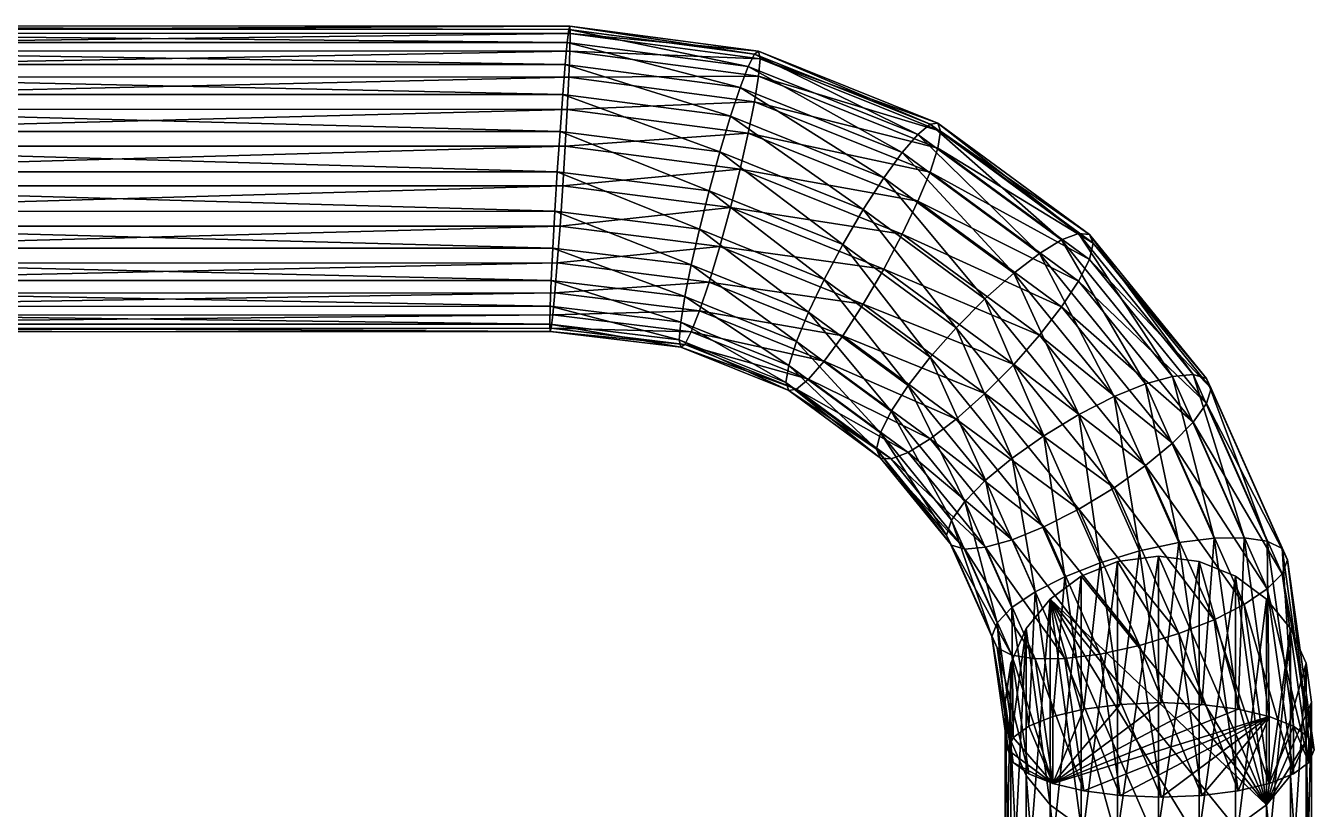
# Model space of a CAD drawing. Extents: x -41.6 to 42.5, y -37.8 to 42.9.
# Drawn here: x 30.28 to 41, y 36.38 to 42.91 of the extents above; entities that cross this region are included whole.
import ezdxf

# ---------------------------------------------------------------- set-up
doc = ezdxf.new("R2010")
doc.units = 0
doc.layers.add('VASSCRM', color=2, linetype='CONTINUOUS')
doc.layers.add('VASSREV', color=1, linetype='CONTINUOUS')

msp = doc.modelspace()

# ---------------------------------------------------------------- linework, layer by layer
at = {"layer": 'VASSREV', "color": 0, "extrusion": (-1, 0, 0), "const_width": 0.3}
msp.add_lwpolyline([(-35.646, 63.703, -1.00363), (-35.635, 66.679), (35.1, 66.679, -0.996383), (35.11, 63.703, 0.737191)], format="xyb", dxfattribs=at)

# ---------------------------------------------------------------- meshes
at = {"layer": 'VASSCRM', "color": 0}
mesh = msp.add_polyface(dxfattribs=at)
corners = [(23.225, 41.238, 79.679), (23.225, 40.93, 79.827), (34.725, 41.238, 79.679), (23.225, 40.68, 80.044), (34.702, 40.931, 79.827), (23.225, 40.496, 80.313), (34.682, 40.682, 80.043), (23.225, 40.386, 80.62), (34.665, 40.498, 80.312), (23.225, 40.358, 80.949), (34.651, 40.389, 80.619), (23.225, 40.42, 81.285), (34.643, 40.361, 80.948), (23.225, 40.567, 81.593), (34.64, 40.422, 81.285), (23.225, 40.784, 81.843), (34.643, 40.57, 81.593), (23.225, 41.053, 82.027), (34.651, 40.786, 81.842), (23.225, 41.36, 82.137), (34.665, 41.055, 82.026), (23.225, 41.69, 82.165), (34.682, 41.362, 82.136), (23.225, 42.026, 82.104), (34.702, 41.69, 82.165), (23.225, 42.334, 81.956), (34.725, 42.026, 82.104), (23.225, 42.584, 81.739), (34.748, 42.333, 81.956), (23.225, 42.767, 81.47), (34.768, 42.582, 81.74), (23.225, 41.903, 79.646), (23.225, 41.574, 79.618), (34.768, 41.902, 79.646), (34.748, 41.573, 79.618), (11.725, 40.93, 79.827), (11.725, 40.68, 80.044), (11.725, 40.496, 80.313), (11.725, 40.386, 80.62), (11.725, 40.358, 80.949), (11.725, 40.42, 81.285), (11.725, 40.567, 81.593), (11.725, 40.784, 81.843), (11.725, 41.053, 82.027), (11.725, 41.36, 82.137), (11.725, 41.69, 82.165), (11.725, 42.026, 82.104), (11.725, 42.334, 81.956), (11.725, 42.584, 81.739), (11.725, 42.767, 81.47), (11.725, 42.877, 81.163), (23.225, 42.877, 81.163), (11.725, 42.906, 80.834), (23.225, 42.906, 80.834), (11.725, 42.844, 80.498), (23.225, 42.844, 80.498), (11.725, 42.696, 80.19), (23.225, 42.696, 80.19), (11.725, 42.48, 79.94), (23.225, 42.48, 79.94), (11.725, 42.21, 79.756), (23.225, 42.21, 79.756), (11.725, 41.903, 79.646), (11.725, 41.574, 79.618), (11.725, 41.238, 79.679)]
mesh.append_faces([[corners[k] for k in face] for face in [(0, 1, 2), (1, 3, 4), (3, 5, 6), (5, 7, 8), (7, 9, 10), (9, 11, 12), (11, 13, 14), (13, 15, 16), (15, 17, 18), (17, 19, 20), (19, 21, 22), (21, 23, 24), (23, 25, 26), (25, 27, 28), (27, 29, 30), (31, 32, 33), (32, 0, 34), (35, 1, 0), (36, 3, 1), (37, 5, 3), (38, 7, 5), (39, 9, 7), (40, 11, 9), (41, 13, 11), (42, 15, 13), (43, 17, 15), (42, 43, 15), (44, 19, 17), (43, 44, 17), (45, 21, 19), (44, 45, 19), (46, 23, 21), (45, 46, 21), (47, 25, 23), (46, 47, 23), (48, 27, 25), (47, 48, 25), (49, 29, 27), (48, 49, 27), (50, 51, 29), (49, 50, 29), (52, 53, 51), (50, 52, 51), (54, 55, 53), (52, 54, 53), (56, 57, 55), (54, 56, 55), (58, 59, 57), (56, 58, 57), (60, 61, 59), (58, 60, 59), (62, 31, 61), (60, 62, 61), (63, 32, 31), (62, 63, 31), (64, 0, 32), (63, 64, 32)]], dxfattribs={"color": 0})
mesh = msp.add_polyface(dxfattribs=at)
corners = [(34.725, 41.238, 79.679), (34.702, 40.931, 79.827), (36.053, 41.068, 79.734), (34.682, 40.682, 80.043), (35.964, 40.771, 79.879), (34.665, 40.498, 80.312), (35.884, 40.532, 80.092), (34.651, 40.389, 80.619), (35.816, 40.357, 80.358), (34.643, 40.361, 80.948), (35.763, 40.253, 80.663), (34.64, 40.422, 81.285), (35.717, 40.292, 81.327), (35.729, 40.23, 80.991), (34.643, 40.57, 81.593), (35.729, 40.439, 81.635), (34.651, 40.786, 81.842), (34.665, 41.055, 82.026), (35.763, 40.651, 81.886), (34.682, 41.362, 82.136), (35.816, 40.914, 82.072), (34.702, 41.69, 82.165), (35.884, 41.212, 82.185), (34.725, 42.026, 82.104), (35.964, 41.531, 82.217), (34.748, 42.333, 81.956), (36.053, 41.856, 82.159), (34.768, 42.582, 81.74), (36.143, 42.152, 82.015), (34.785, 42.765, 81.471), (36.223, 42.392, 81.802), (34.799, 42.875, 81.164), (36.291, 42.567, 81.535), (34.807, 42.903, 80.835), (36.343, 42.67, 81.23), (34.81, 42.842, 80.498), (36.377, 42.694, 80.902), (34.807, 42.694, 80.19), (36.389, 42.631, 80.567), (34.799, 42.478, 79.941), (36.377, 42.485, 80.258), (34.785, 42.209, 79.757), (36.343, 42.273, 80.007), (34.768, 41.902, 79.646), (36.291, 42.01, 79.821), (34.748, 41.573, 79.618), (36.223, 41.712, 79.708), (36.143, 41.393, 79.677), (23.225, 40.93, 79.827), (23.225, 40.68, 80.044), (23.225, 40.496, 80.313), (23.225, 40.386, 80.62), (23.225, 40.358, 80.949), (23.225, 40.42, 81.285), (23.225, 40.567, 81.593), (23.225, 40.784, 81.843), (23.225, 41.053, 82.027), (23.225, 41.36, 82.137), (23.225, 41.69, 82.165), (23.225, 42.026, 82.104), (23.225, 42.334, 81.956), (23.225, 42.584, 81.739), (23.225, 42.767, 81.47), (23.225, 42.877, 81.163), (23.225, 42.906, 80.834), (23.225, 42.844, 80.498), (23.225, 42.696, 80.19), (23.225, 42.48, 79.94), (23.225, 42.21, 79.756), (23.225, 41.903, 79.646), (23.225, 41.574, 79.618), (23.225, 41.238, 79.679)]
mesh.append_faces([[corners[k] for k in face] for face in [(0, 1, 2), (1, 3, 4), (3, 5, 6), (5, 7, 8), (7, 9, 10), (11, 12, 13), (9, 11, 13), (14, 15, 12), (11, 14, 12), (14, 16, 15), (16, 17, 18), (17, 19, 20), (19, 21, 22), (21, 23, 24), (23, 25, 26), (25, 27, 28), (27, 29, 30), (29, 31, 32), (31, 33, 34), (33, 35, 36), (35, 37, 38), (37, 39, 40), (39, 41, 42), (41, 43, 44), (43, 45, 46), (45, 0, 47), (48, 1, 0), (49, 3, 1), (50, 5, 3), (51, 7, 5), (52, 9, 7), (53, 11, 9), (54, 14, 11), (55, 16, 14), (56, 17, 16), (57, 19, 17), (58, 21, 19), (59, 23, 21), (60, 25, 23), (61, 27, 25), (62, 29, 27), (63, 31, 29), (62, 63, 29), (64, 33, 31), (63, 64, 31), (65, 35, 33), (64, 65, 33), (66, 37, 35), (65, 66, 35), (67, 39, 37), (66, 67, 37), (68, 41, 39), (67, 68, 39), (69, 43, 41), (68, 69, 41), (70, 45, 43), (71, 0, 45)]], dxfattribs={"color": 0})
mesh = msp.add_polyface(dxfattribs=at)
corners = [(36.604, 39.935, 81.443), (36.627, 40.077, 81.753), (37.358, 39.381, 81.623), (35.964, 40.771, 79.879), (37.077, 40.324, 80.024), (37.248, 40.588, 79.89), (36.053, 41.068, 79.734), (35.884, 40.532, 80.092), (36.923, 40.114, 80.227), (35.816, 40.357, 80.358), (36.793, 39.964, 80.486), (35.763, 40.253, 80.663), (36.692, 39.88, 80.785), (35.729, 40.23, 80.991), (36.627, 39.868, 81.108), (35.717, 40.292, 81.327), (35.729, 40.439, 81.635), (35.763, 40.651, 81.886), (36.692, 40.277, 82.008), (35.816, 40.914, 82.072), (36.793, 40.521, 82.2), (35.884, 41.212, 82.185), (36.923, 40.794, 82.321), (35.964, 41.531, 82.217), (37.077, 41.084, 82.362), (36.053, 41.856, 82.159), (37.248, 41.376, 82.315), (36.143, 42.152, 82.015), (36.223, 42.392, 81.802), (37.418, 41.64, 82.181), (36.291, 42.567, 81.535), (37.572, 41.85, 81.978), (36.343, 42.67, 81.23), (37.702, 42.001, 81.719), (36.377, 42.694, 80.902), (37.803, 42.085, 81.421), (36.377, 42.485, 80.258), (36.343, 42.273, 80.007), (37.868, 41.887, 80.453), (36.291, 42.01, 79.821), (37.803, 41.687, 80.197), (36.223, 41.712, 79.708), (37.702, 41.444, 80.005), (36.143, 41.393, 79.677), (37.572, 41.17, 79.884), (37.418, 40.88, 79.843), (34.702, 40.931, 79.827), (34.682, 40.682, 80.043), (34.665, 40.498, 80.312), (34.651, 40.389, 80.619), (34.643, 40.361, 80.948), (34.651, 40.786, 81.842), (34.665, 41.055, 82.026), (34.682, 41.362, 82.136), (34.702, 41.69, 82.165), (34.725, 42.026, 82.104), (34.748, 42.333, 81.956), (34.768, 42.582, 81.74), (34.785, 42.765, 81.471), (34.799, 42.875, 81.164), (34.807, 42.903, 80.835), (34.81, 42.842, 80.498), (36.389, 42.631, 80.567), (34.807, 42.694, 80.19), (34.799, 42.478, 79.941), (34.785, 42.209, 79.757), (34.768, 41.902, 79.646), (34.748, 41.573, 79.618), (34.725, 41.238, 79.679)]
mesh.append_faces([[corners[k] for k in face] for face in [(0, 1, 2), (3, 4, 5), (6, 3, 5), (7, 8, 4), (3, 7, 4), (9, 10, 8), (7, 9, 8), (11, 12, 10), (9, 11, 10), (13, 14, 12), (11, 13, 12), (15, 0, 14), (13, 15, 14), (16, 1, 0), (15, 16, 0), (17, 18, 1), (16, 17, 1), (19, 20, 18), (17, 19, 18), (21, 22, 20), (19, 21, 20), (23, 24, 22), (21, 23, 22), (25, 26, 24), (23, 25, 24), (25, 27, 26), (27, 28, 29), (28, 30, 31), (30, 32, 33), (32, 34, 35), (36, 37, 38), (37, 39, 40), (39, 41, 42), (41, 43, 44), (43, 6, 45), (46, 3, 6), (47, 7, 3), (48, 9, 7), (49, 11, 9), (50, 13, 11), (51, 17, 16), (52, 19, 17), (53, 21, 19), (54, 23, 21), (55, 25, 23), (56, 27, 25), (57, 28, 27), (58, 30, 28), (59, 32, 30), (60, 34, 32), (61, 62, 34), (63, 36, 62), (64, 37, 36), (65, 39, 37), (66, 41, 39), (67, 43, 41), (68, 6, 43)]], dxfattribs={"color": 0})
mesh = msp.add_polyface(dxfattribs=at)
corners = [(37.805, 39.466, 80.438), (37.622, 39.354, 80.684), (38.487, 38.627, 80.711), (37.481, 39.299, 80.973), (38.264, 38.565, 80.94), (37.391, 39.307, 81.291), (37.358, 39.381, 81.623), (37.981, 38.581, 81.527), (37.39, 39.516, 81.935), (37.941, 38.664, 81.856), (37.481, 39.697, 82.196), (38.092, 38.946, 82.44), (37.981, 38.79, 82.171), (37.622, 39.911, 82.398), (38.264, 39.122, 82.655), (37.805, 40.146, 82.532), (38.02, 40.39, 82.587), (38.487, 39.307, 82.804), (37.077, 40.324, 80.024), (38.02, 39.631, 80.249), (38.26, 39.844, 80.132), (37.248, 40.588, 79.89), (36.923, 40.114, 80.227), (36.793, 39.964, 80.486), (36.692, 39.88, 80.785), (36.627, 39.868, 81.108), (36.604, 39.935, 81.443), (36.627, 40.077, 81.753), (36.692, 40.277, 82.008), (36.793, 40.521, 82.2), (36.923, 40.794, 82.321), (37.077, 41.084, 82.362), (37.248, 41.376, 82.315), (38.26, 40.632, 82.557), (37.418, 41.64, 82.181), (38.499, 40.846, 82.439), (37.572, 41.85, 81.978), (37.702, 42.001, 81.719), (38.714, 41.011, 82.25), (37.803, 42.085, 81.421), (38.897, 41.123, 82.004), (37.803, 41.687, 80.197), (37.702, 41.444, 80.005), (39.038, 40.78, 80.492), (37.572, 41.17, 79.884), (38.897, 40.566, 80.29), (37.418, 40.88, 79.843), (38.714, 40.331, 80.157), (38.499, 40.086, 80.101), (36.143, 42.152, 82.015), (36.223, 42.392, 81.802), (36.291, 42.567, 81.535), (36.343, 42.67, 81.23), (36.377, 42.694, 80.902), (37.868, 42.096, 81.097), (36.389, 42.631, 80.567), (37.891, 42.029, 80.762), (36.377, 42.485, 80.258), (37.868, 41.887, 80.453), (36.343, 42.273, 80.007), (36.291, 42.01, 79.821), (36.223, 41.712, 79.708), (36.143, 41.393, 79.677), (36.053, 41.068, 79.734)]
mesh.append_faces([[corners[k] for k in face] for face in [(0, 1, 2), (1, 3, 4), (5, 6, 7), (6, 8, 9), (10, 11, 12), (8, 10, 12), (13, 14, 11), (10, 13, 11), (13, 15, 14), (15, 16, 17), (18, 19, 20), (21, 18, 20), (22, 0, 19), (18, 22, 19), (23, 1, 0), (22, 23, 0), (24, 3, 1), (23, 24, 1), (25, 5, 3), (24, 25, 3), (26, 6, 5), (25, 26, 5), (27, 8, 6), (28, 10, 8), (27, 28, 8), (29, 13, 10), (28, 29, 10), (30, 15, 13), (29, 30, 13), (31, 16, 15), (30, 31, 15), (32, 33, 16), (31, 32, 16), (34, 35, 33), (32, 34, 33), (34, 36, 35), (36, 37, 38), (37, 39, 40), (41, 42, 43), (42, 44, 45), (44, 46, 47), (21, 20, 48), (46, 21, 48), (49, 34, 32), (50, 36, 34), (51, 37, 36), (52, 39, 37), (53, 54, 39), (55, 56, 54), (53, 55, 54), (57, 58, 56), (55, 57, 56), (59, 41, 58), (60, 42, 41), (61, 44, 42), (62, 46, 44), (63, 21, 46)]], dxfattribs={"color": 0})
mesh = msp.add_polyface(dxfattribs=at)
corners = [(38.749, 39.493, 82.879), (39.042, 39.67, 82.869), (39.22, 38.435, 83.223), (39.334, 39.818, 82.773), (39.546, 38.534, 83.238), (39.597, 39.924, 82.604), (39.873, 38.605, 83.167), (39.82, 39.986, 82.374), (40.416, 38.644, 82.81), (40.167, 38.641, 83.02), (39.992, 40.002, 82.097), (40.608, 38.615, 82.548), (40.103, 39.97, 81.787), (40.142, 39.887, 81.458), (40.732, 38.553, 82.248), (40.103, 39.761, 81.143), (40.776, 38.459, 81.922), (39.992, 39.605, 80.874), (40.732, 38.343, 81.604), (39.82, 39.43, 80.66), (40.608, 38.217, 81.325), (38.02, 39.631, 80.249), (38.749, 38.733, 80.541), (39.042, 38.882, 80.445), (38.26, 39.844, 80.132), (37.805, 39.466, 80.438), (37.805, 40.146, 82.532), (38.487, 39.307, 82.804), (38.264, 39.122, 82.655), (38.02, 40.39, 82.587), (38.26, 40.632, 82.557), (38.499, 40.846, 82.439), (38.714, 41.011, 82.25), (38.897, 41.123, 82.004), (39.038, 41.177, 81.715), (39.129, 41.169, 81.398), (39.161, 41.095, 81.066), (39.129, 40.96, 80.754), (39.038, 40.78, 80.492), (38.897, 40.566, 80.29), (38.714, 40.331, 80.157), (39.597, 39.244, 80.51), (38.499, 40.086, 80.101), (39.334, 39.058, 80.435), (37.572, 41.85, 81.978), (37.702, 42.001, 81.719), (37.803, 42.085, 81.421), (37.868, 42.096, 81.097), (37.891, 42.029, 80.762), (37.868, 41.887, 80.453), (37.803, 41.687, 80.197), (37.702, 41.444, 80.005), (37.572, 41.17, 79.884), (37.418, 40.88, 79.843)]
mesh.append_faces([[corners[k] for k in face] for face in [(0, 1, 2), (1, 3, 4), (3, 5, 6), (7, 8, 9), (5, 7, 9), (10, 11, 8), (7, 10, 8), (10, 12, 11), (12, 13, 14), (13, 15, 16), (15, 17, 18), (17, 19, 20), (21, 22, 23), (24, 21, 23), (21, 25, 22), (26, 27, 28), (29, 0, 27), (30, 1, 0), (29, 30, 0), (31, 3, 1), (30, 31, 1), (32, 5, 3), (31, 32, 3), (33, 7, 5), (32, 33, 5), (34, 10, 7), (33, 34, 7), (35, 12, 10), (34, 35, 10), (36, 13, 12), (35, 36, 12), (37, 15, 13), (36, 37, 13), (38, 17, 15), (37, 38, 15), (39, 19, 17), (38, 39, 17), (40, 41, 19), (39, 40, 19), (42, 43, 41), (40, 42, 41), (24, 23, 43), (42, 24, 43), (44, 32, 31), (45, 33, 32), (46, 34, 33), (47, 35, 34), (46, 47, 34), (48, 36, 35), (47, 48, 35), (49, 37, 36), (48, 49, 36), (50, 38, 37), (49, 50, 37), (51, 39, 38), (52, 40, 39), (53, 42, 40)]], dxfattribs={"color": 0})
mesh = msp.add_polyface(dxfattribs=at)
corners = [(40.954, 36.981, 82.759), (41, 36.877, 82.437), (40.954, 36.772, 82.114), (40.826, 37.075, 83.048), (40.826, 36.678, 81.825), (40.626, 36.598, 81.579), (40.626, 37.155, 83.294), (40.368, 36.537, 81.39), (40.064, 36.497, 81.268), (39.725, 36.483, 81.224), (39.386, 36.497, 81.268), (39.082, 36.537, 81.39), (38.824, 36.598, 81.579), (40.368, 37.217, 83.483), (40.064, 37.256, 83.606), (39.725, 37.271, 83.649), (39.386, 37.256, 83.606), (39.22, 37.675, 80.885), (39.546, 37.746, 80.814), (39.546, 38.534, 83.238), (39.22, 38.435, 83.223), (39.873, 38.605, 83.167), (40.167, 38.641, 83.02), (40.416, 38.644, 82.81), (40.608, 38.615, 82.548), (40.732, 38.553, 82.248), (40.776, 38.459, 81.922), (40.732, 38.343, 81.604), (40.608, 38.217, 81.325), (40.416, 38.087, 81.096), (40.167, 37.961, 80.927), (39.873, 37.845, 80.829), (39.042, 39.67, 82.869), (39.334, 39.818, 82.773), (39.597, 39.924, 82.604), (40.103, 39.97, 81.787), (40.142, 39.887, 81.458), (40.103, 39.761, 81.143), (39.992, 39.605, 80.874), (39.82, 39.43, 80.66), (39.597, 39.244, 80.51), (39.334, 39.058, 80.435), (39.042, 38.882, 80.445)]
mesh.append_faces([[corners[k] for k in face] for face in [(0, 1, 2), (3, 0, 2), (3, 2, 4), (3, 4, 5), (6, 3, 5), (6, 5, 7), (6, 7, 8), (6, 8, 9), (6, 9, 10), (6, 10, 11), (6, 11, 12), (13, 6, 12), (14, 13, 12), (15, 14, 12), (16, 15, 12), (17, 10, 9), (18, 17, 9), (19, 15, 16), (20, 19, 16), (21, 14, 15), (19, 21, 15), (22, 13, 14), (21, 22, 14), (23, 6, 13), (22, 23, 13), (24, 3, 6), (23, 24, 6), (25, 0, 3), (24, 25, 3), (26, 1, 0), (25, 26, 0), (27, 2, 1), (26, 27, 1), (28, 4, 2), (27, 28, 2), (29, 5, 4), (28, 29, 4), (30, 7, 5), (29, 30, 5), (31, 8, 7), (30, 31, 7), (18, 9, 8), (31, 18, 8), (32, 19, 20), (33, 21, 19), (34, 22, 21), (35, 25, 24), (36, 26, 25), (37, 27, 26), (38, 28, 27), (39, 29, 28), (40, 30, 29), (39, 40, 29), (41, 31, 30), (40, 41, 30), (42, 18, 31), (41, 42, 31)]], dxfattribs={"color": 0})
mesh = msp.add_polyface(dxfattribs=at)
corners = [(39.082, 37.217, 83.483), (39.386, 37.256, 83.606), (38.824, 36.598, 81.579), (38.824, 37.155, 83.294), (38.624, 37.075, 83.048), (38.496, 36.981, 82.759), (38.45, 36.877, 82.437), (38.496, 36.772, 82.114), (38.624, 36.678, 81.825), (38.926, 37.639, 81.032), (39.082, 36.537, 81.39), (39.386, 36.497, 81.268), (39.22, 37.675, 80.885), (38.677, 37.636, 81.242), (38.485, 37.665, 81.504), (38.361, 37.727, 81.804), (38.317, 37.82, 82.13), (38.361, 37.936, 82.448), (38.485, 38.063, 82.727), (38.677, 38.193, 82.956), (38.926, 38.319, 83.125), (39.22, 38.435, 83.223), (38.749, 38.733, 80.541), (39.546, 37.746, 80.814), (39.042, 38.882, 80.445), (38.487, 38.627, 80.711), (38.264, 38.565, 80.94), (38.092, 38.549, 81.217), (37.981, 38.581, 81.527), (37.941, 38.664, 81.856), (37.981, 38.79, 82.171), (38.092, 38.946, 82.44), (38.264, 39.122, 82.655), (38.487, 39.307, 82.804), (38.749, 39.493, 82.879), (37.805, 39.466, 80.438), (37.622, 39.354, 80.684), (37.481, 39.299, 80.973), (37.391, 39.307, 81.291), (37.358, 39.381, 81.623), (37.39, 39.516, 81.935)]
mesh.append_faces([[corners[k] for k in face] for face in [(0, 1, 2), (3, 0, 2), (4, 3, 2), (5, 4, 2), (6, 5, 2), (7, 6, 2), (8, 7, 2), (9, 10, 11), (12, 9, 11), (13, 2, 10), (9, 13, 10), (14, 8, 2), (13, 14, 2), (15, 7, 8), (14, 15, 8), (16, 6, 7), (15, 16, 7), (17, 5, 6), (16, 17, 6), (18, 4, 5), (17, 18, 5), (19, 3, 4), (18, 19, 4), (20, 0, 3), (19, 20, 3), (21, 1, 0), (20, 21, 0), (22, 12, 23), (24, 22, 23), (25, 9, 12), (22, 25, 12), (26, 13, 9), (25, 26, 9), (27, 14, 13), (26, 27, 13), (28, 15, 14), (27, 28, 14), (29, 16, 15), (28, 29, 15), (30, 17, 16), (29, 30, 16), (31, 18, 17), (30, 31, 17), (32, 19, 18), (31, 32, 18), (33, 20, 19), (32, 33, 19), (34, 21, 20), (33, 34, 20), (35, 25, 22), (36, 26, 25), (37, 27, 26), (38, 28, 27), (37, 38, 27), (39, 29, 28), (40, 30, 29)]], dxfattribs={"color": 0})
mesh = msp.add_polyface(dxfattribs=at)
corners = [(38.474, 36.954, 83.735), (38.428, 37.276, 83.631), (38.474, 37.598, 83.526), (38.602, 37.888, 83.432), (38.602, 36.665, 83.829), (38.802, 36.419, 83.909), (38.802, 38.133, 83.352), (39.06, 36.23, 83.971), (39.364, 36.107, 84.01), (39.703, 36.064, 84.025), (40.042, 36.107, 84.01), (40.346, 36.23, 83.971), (40.604, 36.419, 83.909), (39.06, 38.323, 83.29), (39.364, 38.445, 83.251), (39.703, 38.489, 83.237), (40.042, 38.445, 83.251), (40.346, 38.323, 83.291), (40.604, 38.133, 83.352), (40.803, 37.888, 83.432), (40.932, 37.598, 83.526), (40.978, 37.276, 83.631), (40.932, 36.954, 83.735), (40.803, 36.665, 83.829), (40.604, 34.153, 76.935), (40.803, 34.399, 76.855), (40.932, 34.688, 76.761), (40.978, 35.01, 76.656), (40.932, 35.332, 76.552), (40.803, 35.622, 76.457), (40.604, 35.867, 76.378), (40.346, 36.057, 76.316), (40.042, 36.179, 76.276), (39.703, 36.223, 76.262), (39.364, 36.179, 76.276), (39.06, 36.057, 76.316), (38.802, 35.867, 76.378), (38.602, 35.622, 76.457), (38.474, 35.332, 76.552), (38.428, 35.01, 76.656), (38.474, 34.688, 76.761), (38.602, 34.399, 76.855), (38.802, 34.153, 76.935), (39.06, 33.963, 76.996), (39.703, 33.956, 69.288)]
mesh.append_faces([[corners[k] for k in face] for face in [(0, 1, 2), (0, 2, 3), (4, 0, 3), (5, 4, 3), (5, 3, 6), (7, 5, 6), (8, 7, 6), (9, 8, 6), (10, 9, 6), (11, 10, 6), (12, 11, 6), (12, 6, 13), (12, 13, 14), (12, 14, 15), (12, 15, 16), (12, 16, 17), (12, 17, 18), (12, 18, 19), (12, 19, 20), (12, 20, 21), (12, 21, 22), (12, 22, 23), (11, 12, 24), (12, 23, 25), (23, 22, 26), (22, 21, 27), (22, 27, 26), (21, 20, 28), (21, 28, 27), (20, 19, 29), (20, 29, 28), (19, 18, 30), (19, 30, 29), (18, 17, 31), (18, 31, 30), (17, 16, 32), (17, 32, 31), (16, 15, 33), (16, 33, 32), (15, 14, 34), (15, 34, 33), (14, 13, 35), (14, 35, 34), (13, 6, 36), (13, 36, 35), (6, 3, 37), (6, 37, 36), (3, 2, 38), (3, 38, 37), (2, 1, 39), (2, 39, 38), (1, 0, 40), (1, 40, 39), (0, 4, 41), (4, 5, 42), (5, 7, 43), (32, 33, 44)]], dxfattribs={"color": 0})
mesh = msp.add_polyface(dxfattribs=at)
corners = [(39.703, 36.064, 84.025), (40.042, 36.107, 84.01), (40.042, 33.841, 77.036), (39.703, 33.798, 77.05), (40.346, 36.23, 83.971), (40.346, 33.963, 76.996), (40.604, 34.153, 76.935), (40.604, 36.419, 83.909), (40.803, 34.399, 76.855), (40.803, 36.665, 83.829), (40.932, 34.688, 76.761), (38.474, 36.954, 83.735), (38.602, 34.399, 76.855), (38.474, 34.688, 76.761), (38.602, 36.665, 83.829), (38.802, 34.153, 76.935), (38.802, 36.419, 83.909), (39.06, 33.963, 76.996), (39.06, 36.23, 83.971), (39.364, 36.107, 84.01), (39.364, 33.841, 77.036), (40.042, 31.575, 70.062), (40.346, 31.697, 70.022), (40.604, 31.887, 69.96), (40.803, 32.132, 69.881), (40.932, 32.422, 69.786), (40.978, 35.01, 76.656), (40.978, 32.744, 69.682), (40.932, 35.332, 76.552), (40.932, 33.066, 69.577), (40.803, 35.622, 76.457), (40.803, 33.356, 69.483), (40.604, 35.867, 76.378), (40.604, 33.601, 69.403), (40.346, 36.057, 76.316), (40.346, 33.791, 69.342), (40.042, 36.179, 76.276), (40.042, 33.913, 69.302), (39.703, 33.956, 69.288), (39.703, 36.223, 76.262), (39.364, 36.179, 76.276), (39.364, 33.913, 69.302), (39.06, 36.057, 76.316), (39.06, 33.791, 69.342), (38.802, 35.867, 76.378), (38.802, 33.601, 69.403), (38.602, 35.622, 76.457), (38.602, 33.356, 69.483), (38.474, 35.332, 76.552), (38.474, 33.066, 69.577), (38.428, 35.01, 76.656), (38.428, 32.744, 69.682), (38.474, 32.422, 69.786), (38.602, 32.132, 69.88), (38.802, 31.887, 69.96), (39.06, 31.697, 70.022), (39.364, 31.575, 70.062), (39.703, 31.532, 70.076), (40.042, 31.647, 62.328), (39.703, 31.69, 62.313), (39.364, 31.647, 62.328), (39.06, 31.525, 62.367)]
mesh.append_faces([[corners[k] for k in face] for face in [(0, 1, 2), (0, 2, 3), (1, 4, 5), (1, 5, 2), (4, 6, 5), (7, 8, 6), (9, 10, 8), (11, 12, 13), (14, 15, 12), (16, 17, 15), (18, 19, 20), (18, 20, 17), (19, 0, 3), (19, 3, 20), (3, 2, 21), (2, 5, 22), (5, 6, 23), (6, 8, 24), (8, 10, 25), (8, 25, 24), (10, 26, 27), (10, 27, 25), (26, 28, 29), (26, 29, 27), (28, 30, 31), (28, 31, 29), (30, 32, 33), (30, 33, 31), (32, 34, 35), (32, 35, 33), (34, 36, 37), (34, 37, 35), (36, 38, 37), (39, 40, 41), (39, 41, 38), (40, 42, 43), (40, 43, 41), (42, 44, 45), (42, 45, 43), (44, 46, 47), (44, 47, 45), (46, 48, 49), (46, 49, 47), (48, 50, 51), (48, 51, 49), (50, 13, 52), (50, 52, 51), (13, 12, 53), (13, 53, 52), (12, 15, 54), (15, 17, 55), (17, 20, 56), (20, 3, 57), (35, 37, 58), (37, 38, 59), (38, 41, 60), (41, 43, 61)]], dxfattribs={"color": 0})

doc.saveas('drawing.dxf')
